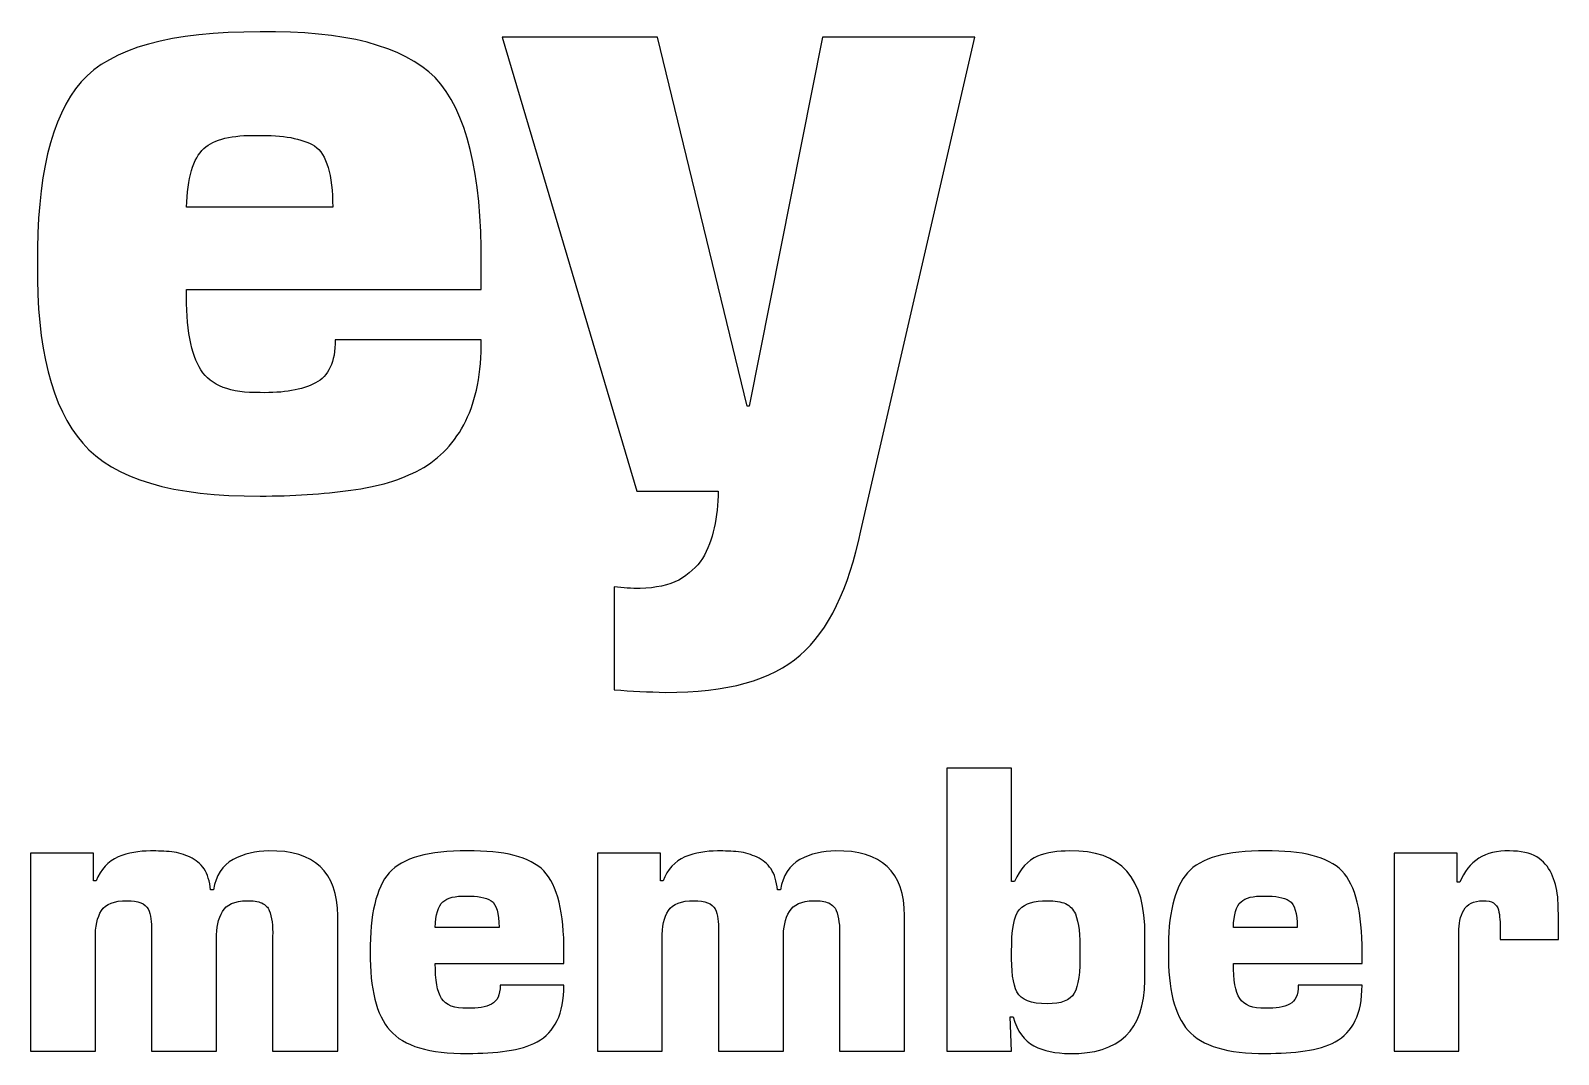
# Model space of a CAD drawing. Extents: x 395 to 609, y 359 to 503.
import ezdxf

# ---------------------------------------------------------------- set-up
doc = ezdxf.new("R2010")
doc.units = 0
doc.layers.get('0').update_dxf_attribs({"linetype": 'CONTINUOUS'})

msp = doc.modelspace()

# ---------------------------------------------------------------- linework, layer by layer
at = {"color": 7}
for points in [[(527.2668, 501.650548), (505.891059, 501.650548), (495.588078, 449.898796), (495.35125, 449.898796), (482.738959, 501.650548), (460.948749, 501.650548), (479.837565, 437.997071), (491.26558, 437.997071)], [(511.279405, 432.431084), (527.2668, 501.650548)], [(437.204538, 477.787896), (416.716977, 477.787896)], [(416.716977, 466.24145), (458.047328, 466.24145), (458.047328, 469.794201)], [(458.047328, 459.195159), (437.559794, 459.195159)], [(476.699289, 424.555814), (476.699289, 410.107977)], [(523.322973, 399.131896), (523.322973, 359.444396), (532.418025, 359.444396), (532.211306, 364.250314), (532.624718, 364.250314)], [(532.831437, 383.267241), (532.418025, 383.267241), (532.418025, 399.131896), (523.322973, 399.131896)], [(394.829506, 387.220486), (394.829506, 359.444396), (403.924558, 359.444396), (403.924558, 375.205704)], [(404.027931, 383.318914), (403.666193, 383.318914), (403.666193, 387.220486), (394.829506, 387.220486)], [(474.333702, 387.220486), (474.333702, 359.444396), (483.428754, 359.444396), (483.428754, 375.205704)], [(483.532101, 383.318914), (483.170389, 383.318914), (483.170389, 387.220486), (474.333702, 387.220486)], [(595.256567, 383.138045), (594.894829, 383.138045), (594.894829, 387.220486), (586.058142, 387.220486), (586.058142, 359.444396), (595.153194, 359.444396), (595.153194, 376.11005)], [(420.486866, 382.07868), (420.073455, 382.07868)], [(499.991062, 382.07868), (499.577651, 382.07868)], [(428.780945, 375.541619), (428.780945, 359.444396), (437.901821, 359.444396), (437.901821, 378.4355)], [(508.285115, 375.541619), (508.285115, 359.444396), (517.406017, 359.444396), (517.406017, 378.4355)], [(600.915131, 375.102358), (609.105838, 375.102358), (609.105838, 377.272762)], [(411.805226, 376.26507), (411.805226, 359.444396), (420.900278, 359.444396), (420.900278, 375.205704)], [(460.536105, 376.807677), (451.596072, 376.807677)], [(491.309422, 376.26507), (491.309422, 359.444396), (500.404474, 359.444396), (500.404474, 375.205704)], [(551.099038, 369.340447), (551.099038, 375.696639)], [(572.467264, 376.807677), (563.527231, 376.807677)], [(600.915131, 376.420115), (600.915131, 375.102358)], [(451.596072, 371.769243), (469.631157, 371.769243), (469.631157, 373.319516)], [(563.527231, 371.769243), (581.562316, 371.769243), (581.562316, 373.319516)], [(469.631157, 368.694494), (460.691124, 368.694494)], [(581.562316, 368.694494), (572.622283, 368.694494)]]:
    msp.add_lwpolyline(points, dxfattribs=at)
msp.add_lwpolyline([(537.430636, 366.110652)], close=True, dxfattribs=at)
for points in [[(427.019958, 502.361097), (414.545859, 502.440047), (406.177159, 500.11102), (401.913857, 495.374017)], [(451.593162, 495.966144), (447.014071, 500.426822), (438.823003, 502.558472), (427.019958, 502.361097)], [(401.913857, 495.374017), (397.690031, 490.43964), (395.65707, 481.913035), (395.814973, 469.794201)], [(458.047328, 469.794201), (458.12628, 482.544634), (455.974891, 491.268615), (451.593162, 495.966144)], [(419.144715, 486.018438), (420.565809, 487.321114), (423.072472, 487.932977), (426.664702, 487.854027)], [(426.664702, 487.854027), (430.217457, 487.932977), (432.882022, 487.439539), (434.6584, 486.373712)], [(416.716977, 477.787896), (416.795929, 481.893298), (417.605175, 484.636812), (419.144715, 486.018438)], [(434.6584, 486.373712), (436.355825, 485.228936), (437.204538, 482.366997), (437.204538, 477.787896)], [(395.814973, 469.794201), (395.65707, 458.07012), (397.768983, 449.701417), (402.150712, 444.688092)], [(418.730218, 454.991068), (417.309124, 457.083245), (416.638043, 460.833372), (416.716977, 466.24145)], [(437.559794, 459.195159), (437.559794, 456.076632), (436.63213, 454.063403), (434.776801, 453.155473)], [(455.856472, 447.826342), (457.317043, 450.7475), (458.047328, 454.537106), (458.047328, 459.195159)], [(427.019958, 451.793584), (422.875084, 451.714632), (420.111837, 452.78046), (418.730218, 454.991068)], [(434.776801, 453.155473), (432.921489, 452.168595), (430.335875, 451.714632), (427.019958, 451.793584)], [(449.46152, 441.016919), (452.264251, 442.556441), (454.395902, 444.826249), (455.856472, 447.826342)], [(402.150712, 444.688092), (406.532442, 439.674767), (414.82219, 437.207581), (427.019958, 437.286532)], [(439.750676, 438.115498), (443.540268, 438.589191), (446.777216, 439.556331), (449.46152, 441.016919)], [(427.019958, 437.286532), (431.599067, 437.286532), (435.842639, 437.562854), (439.750676, 438.115498)], [(491.26558, 437.997071), (491.26558, 434.286413), (490.535295, 431.128408), (489.074725, 428.523056)], [(502.75281, 414.963398), (506.739781, 418.437201), (509.581979, 424.259763), (511.279405, 432.431084)], [(489.074725, 428.523056), (488.245732, 427.338816), (487.140426, 426.332209), (485.758808, 425.503234)], [(480.311248, 424.318986), (479.127009, 424.318986), (477.923022, 424.397928), (476.699289, 424.555814)], [(485.758808, 425.503234), (484.337713, 424.792669), (482.52186, 424.39792), (480.311248, 424.318986)], [(483.86402, 409.752694), (492.509052, 409.752694), (498.805315, 411.489596), (502.75281, 414.963398)], [(476.699289, 410.107977), (479.107262, 409.950073), (481.495506, 409.831646), (483.86402, 409.752694)], [(407.10268, 386.703729), (405.690176, 386.066383), (404.665259, 384.938111), (404.027931, 383.318914)], [(411.650206, 387.530552), (410.065458, 387.530552), (408.549616, 387.254944), (407.10268, 386.703729)], [(414.621583, 387.427179), (413.656965, 387.496094), (412.666506, 387.530552), (411.650206, 387.530552)], [(417.205425, 386.652056), (416.395817, 387.03101), (415.534537, 387.289384), (414.621583, 387.427179)], [(419.169109, 384.99841), (418.669576, 385.739102), (418.015014, 386.290317), (417.205425, 386.652056)], [(423.225727, 386.316141), (421.744325, 385.506551), (420.831372, 384.094064), (420.486866, 382.07868)], [(428.212488, 387.530552), (426.421047, 387.530552), (424.758794, 387.125748), (423.225727, 386.316141)], [(437.901821, 378.4355), (437.867372, 384.619447), (434.637595, 387.651131), (428.212488, 387.530552)], [(456.091925, 387.530552), (450.64867, 387.565), (446.996873, 386.548692), (445.136535, 384.481626)], [(466.8148, 384.740018), (464.816631, 386.686504), (461.242339, 387.616682), (456.091925, 387.530552)], [(486.60685, 386.703729), (485.194363, 386.066383), (484.169447, 384.938111), (483.532101, 383.318914)], [(491.154376, 387.530552), (489.569645, 387.530552), (488.053803, 387.254944), (486.60685, 386.703729)], [(494.125779, 387.427179), (493.161161, 387.496094), (492.170694, 387.530552), (491.154376, 387.530552)], [(496.709594, 386.652056), (495.900004, 387.03101), (495.038733, 387.289384), (494.125779, 387.427179)], [(498.673305, 384.99841), (498.173772, 385.739102), (497.519202, 386.290317), (496.709594, 386.652056)], [(502.729897, 386.316141), (501.248512, 385.506551), (500.335568, 384.094064), (499.991062, 382.07868)], [(507.716684, 387.530552), (505.925226, 387.530552), (504.262963, 387.125748), (502.729897, 386.316141)], [(517.406017, 378.4355), (517.371568, 384.619447), (514.141791, 387.651131), (507.716684, 387.530552)], [(536.061206, 386.807075), (534.683167, 386.204178), (533.606578, 385.024233), (532.831437, 383.267241)], [(540.557059, 387.530552), (538.903413, 387.530552), (537.404795, 387.289393), (536.061206, 386.807075)], [(551.099038, 375.696639), (551.23685, 383.740942), (547.722857, 387.68558), (540.557059, 387.530552)], [(568.023084, 387.530552), (562.579829, 387.565), (558.928023, 386.548692), (557.067667, 384.481626)], [(578.745932, 384.740018), (576.747781, 386.686504), (573.173498, 387.616682), (568.023084, 387.530552)], [(602.232889, 387.530552), (598.822233, 387.616682), (596.496793, 386.152513), (595.256567, 383.138045)], [(606.056938, 386.703729), (605.092303, 387.254944), (603.817619, 387.530552), (602.232889, 387.530552)], [(608.123995, 384.378279), (607.658911, 385.325682), (606.969892, 386.100832), (606.056938, 386.703729)], [(420.073455, 382.07868), (419.952876, 383.284457), (419.651427, 384.2577), (419.169109, 384.99841)], [(445.136535, 384.481626), (443.293394, 382.328446), (442.406282, 378.607743), (442.475197, 373.319516)], [(469.631157, 373.319516), (469.665606, 378.883351), (468.72682, 382.690185), (466.8148, 384.740018)], [(499.577651, 382.07868), (499.457072, 383.284457), (499.155623, 384.2577), (498.673305, 384.99841)], [(557.067667, 384.481626), (555.224544, 382.328446), (554.337432, 378.607743), (554.406329, 373.319516)], [(581.562316, 373.319516), (581.596765, 378.883351), (580.65797, 382.690185), (578.745932, 384.740018)], [(609.002491, 381.096838), (608.864679, 382.319848), (608.571847, 383.413661), (608.123995, 384.378279)], [(404.777231, 379.1848), (405.380128, 380.097753), (406.577297, 380.55423), (408.368738, 380.55423)], [(408.368738, 380.55423), (409.919038, 380.55423), (410.909505, 380.16666), (411.340141, 379.391519)], [(411.340141, 379.391519), (411.684646, 378.61636), (411.839675, 377.57421), (411.805226, 376.26507)], [(421.752951, 379.02978), (422.321381, 380.011631), (423.449644, 380.519781), (425.137739, 380.55423)], [(425.137739, 380.55423), (426.016244, 380.55423), (426.722487, 380.450875), (427.256469, 380.244165)], [(427.256469, 380.244165), (427.790469, 379.951342), (428.143591, 379.59822), (428.315834, 379.1848)], [(451.596072, 376.807677), (451.630521, 378.599136), (451.983643, 379.796305), (452.655437, 380.399184)], [(452.655437, 380.399184), (453.275568, 380.967633), (454.36939, 381.234633), (455.936906, 381.200184)], [(455.936906, 381.200184), (457.487188, 381.234633), (458.649908, 381.019315), (459.425066, 380.55423)], [(459.425066, 380.55423), (460.165759, 380.054697), (460.536105, 378.805846), (460.536105, 376.807677)], [(484.281427, 379.1848), (484.884307, 380.097753), (486.081476, 380.55423), (487.872934, 380.55423)], [(487.872934, 380.55423), (489.423234, 380.55423), (490.413701, 380.16666), (490.844337, 379.391519)], [(490.844337, 379.391519), (491.188842, 378.61636), (491.343871, 377.57421), (491.309422, 376.26507)], [(501.25712, 379.02978), (501.825569, 380.011631), (502.95384, 380.519781), (504.641935, 380.55423)], [(504.641935, 380.55423), (505.52044, 380.55423), (506.226683, 380.450875), (506.760665, 380.244165)], [(506.760665, 380.244165), (507.294665, 379.951342), (507.647787, 379.59822), (507.82003, 379.1848)], [(532.418025, 373.371189), (532.383577, 376.43734), (532.753923, 378.426883), (533.529064, 379.339819)], [(533.529064, 379.339819), (534.304205, 380.183875), (535.604729, 380.588679), (537.430636, 380.55423)], [(537.430636, 380.55423), (538.498618, 380.55423), (539.351282, 380.416426), (539.988628, 380.140819)], [(539.988628, 380.140819), (540.625956, 379.813529), (541.082424, 379.331211), (541.358032, 378.693865)], [(563.527231, 376.807677), (563.56168, 378.599136), (563.914802, 379.796305), (564.586596, 380.399184)], [(564.586596, 380.399184), (565.206709, 380.967633), (566.300523, 381.234633), (567.868038, 381.200184)], [(567.868038, 381.200184), (569.418338, 381.234633), (570.581058, 381.019315), (571.356199, 380.55423)], [(571.356199, 380.55423), (572.096909, 380.054697), (572.467264, 378.805846), (572.467264, 376.807677)], [(595.824998, 379.236473), (596.290082, 380.080529), (597.19442, 380.519781), (598.538009, 380.55423)], [(598.538009, 380.55423), (599.175355, 380.55423), (599.66628, 380.450875), (600.010786, 380.244165)], [(600.010786, 380.244165), (600.338075, 379.98579), (600.570617, 379.667117), (600.708412, 379.288146)], [(600.708412, 379.288146), (600.880674, 378.444107), (600.94958, 377.488097), (600.915131, 376.420115)], [(609.105838, 377.272762), (609.105838, 378.581902), (609.071389, 379.856594), (609.002491, 381.096838)], [(403.924558, 375.205704), (403.89011, 376.911032), (404.174334, 378.237397), (404.777231, 379.1848)], [(420.900278, 375.205704), (420.865829, 376.756004), (421.150053, 378.030696), (421.752951, 379.02978)], [(428.315834, 379.1848), (428.677573, 378.271846), (428.83261, 377.057453), (428.780945, 375.541619)], [(483.428754, 375.205704), (483.394306, 376.911032), (483.67853, 378.237397), (484.281427, 379.1848)], [(500.404474, 375.205704), (500.370025, 376.756004), (500.654241, 378.030696), (501.25712, 379.02978)], [(507.82003, 379.1848), (508.181769, 378.271846), (508.336797, 377.057453), (508.285115, 375.541619)], [(541.358032, 378.693865), (541.823134, 377.470855), (542.038452, 375.69663), (542.003985, 373.371189)], [(595.153194, 376.11005), (595.118746, 377.315827), (595.34268, 378.357968), (595.824998, 379.236473)], [(442.475197, 373.319516), (442.406282, 368.203551), (443.327843, 364.551754), (445.239881, 362.364126)], [(533.167325, 367.764298), (532.598877, 368.849513), (532.34911, 370.718477), (532.418025, 373.371189)], [(542.003985, 373.371189), (542.038452, 370.511767), (541.771461, 368.582513), (541.203012, 367.583429)], [(554.406329, 373.319516), (554.337432, 368.203551), (555.259002, 364.551754), (557.17104, 362.364126)], [(452.474568, 366.859979), (451.854455, 367.772932), (451.561623, 369.409354), (451.596072, 371.769243)], [(564.405727, 366.859979), (563.785614, 367.772932), (563.492782, 369.409354), (563.527231, 371.769243)], [(460.691124, 368.694494), (460.691124, 367.333671), (460.286329, 366.455166), (459.47674, 366.058979)], [(468.675138, 363.733556), (469.312484, 365.008231), (469.631157, 366.661876), (469.631157, 368.694494)], [(540.557059, 359.134357), (547.516147, 358.996544), (551.03014, 362.398575), (551.099038, 369.340447)], [(572.622283, 368.694494), (572.622283, 367.333671), (572.217488, 366.455166), (571.407899, 366.058979)], [(580.606297, 363.733556), (581.243643, 365.008231), (581.562316, 366.661876), (581.562316, 368.694494)], [(456.091925, 365.464699), (454.283251, 365.43025), (453.077465, 365.895343), (452.474568, 366.859979)], [(537.430636, 366.110652), (535.139644, 366.076204), (533.718541, 366.627419), (533.167325, 367.764298)], [(541.203012, 367.583429), (540.600115, 366.567129), (539.342656, 366.076204), (537.430636, 366.110652)], [(568.023084, 365.464699), (566.21441, 365.43025), (565.008624, 365.895343), (564.405727, 366.859979)], [(459.47674, 366.058979), (458.667132, 365.628343), (457.538861, 365.43025), (456.091925, 365.464699)], [(571.407899, 366.058979), (570.598291, 365.628343), (569.47002, 365.43025), (568.023084, 365.464699)], [(445.239881, 362.364126), (447.151901, 360.17648), (450.769249, 359.099891), (456.091925, 359.134357)], [(465.884604, 360.762153), (467.107614, 361.433948), (468.037792, 362.424416), (468.675138, 363.733556)], [(532.624718, 364.250314), (533.193166, 362.252163), (534.16641, 360.899966), (535.544448, 360.193722)], [(557.17104, 362.364126), (559.08306, 360.17648), (562.700408, 359.099891), (568.023084, 359.134357)], [(577.815763, 360.762153), (579.038773, 361.433948), (579.968951, 362.424416), (580.606297, 363.733556)], [(461.647143, 359.496069), (463.300789, 359.702779), (464.713276, 360.124807), (465.884604, 360.762153)], [(535.544448, 360.193722), (536.922486, 359.487479), (538.593356, 359.134357), (540.557059, 359.134357)], [(573.578302, 359.496069), (575.231948, 359.702779), (576.644435, 360.124807), (577.815763, 360.762153)], [(456.091925, 359.134357), (458.090076, 359.134357), (459.941815, 359.254928), (461.647143, 359.496069)], [(568.023084, 359.134357), (570.021235, 359.134357), (571.872974, 359.254928), (573.578302, 359.496069)]]:
    msp.add_open_spline(points, degree=3, dxfattribs=at)

doc.saveas('drawing.dxf')
